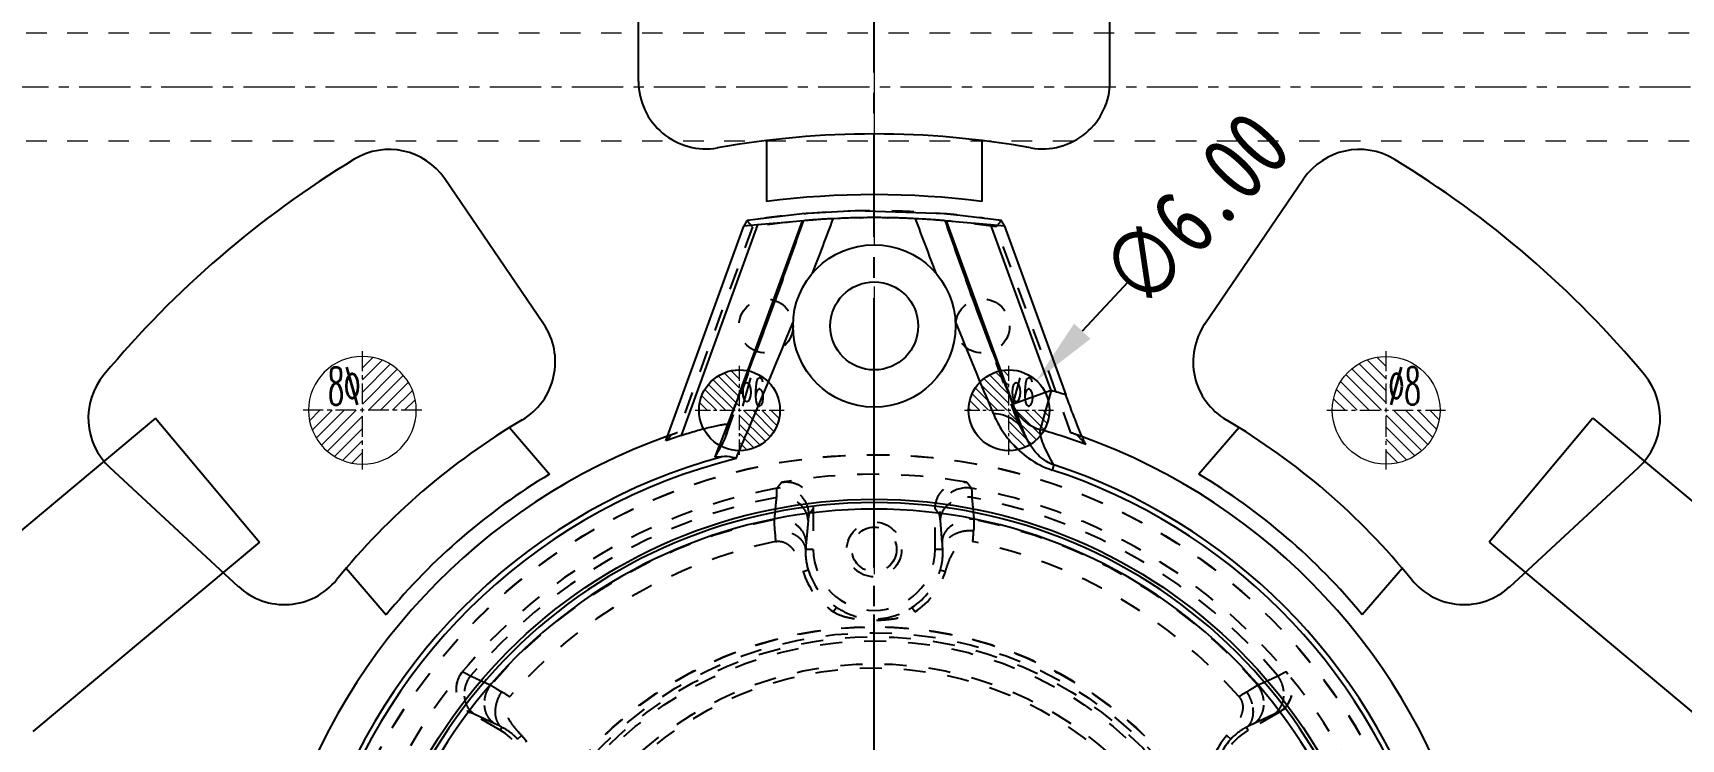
# Model space of a CAD drawing. Header units: millimetres. Extents: x 97 to 1722, y -6063 to 1553.
# Drawn here: x 719.2 to 841.6, y -364.6 to -312.2 of the extents above; entities that cross this region are included whole.
import ezdxf
from ezdxf.enums import TextEntityAlignment as Align

# ---------------------------------------------------------------- set-up
doc = ezdxf.new("R2010")
doc.units = ezdxf.units.MM
doc.header["$LTSCALE"] = 16.335
doc.header["$PDMODE"] = 3
doc.header["$PDSIZE"] = 0.3125
doc.linetypes.add('CENTER', pattern=[0.6, 0.375, -0.075, 0.075, -0.075])
doc.linetypes.add('HIDDEN', pattern=[0.2, 0.1, -0.1])
doc.layers.get('0').update_dxf_attribs({"linetype": 'CONTINUOUS'})
doc.layers.get('Defpoints').update_dxf_attribs({"linetype": 'CONTINUOUS'})
doc.layers.add('02___PRT_ALL_AXES', color=7, linetype='CONTINUOUS')
doc.layers.add('DEFAULT_2', color=8, linetype='HIDDEN')
for name, color, linetype, lineweight in [('cool', 153, 'HIDDEN', 9), ('epin', 13, 'CONTINUOUS', 9), ('moldbase', 7, 'CONTINUOUS', 20)]:
    doc.layers.add(name, color=color, linetype=linetype, lineweight=lineweight)
doc.styles.get("Standard").update_dxf_attribs({"font": 'txt', "width": 0.8})
doc.styles.add('TXT05', font='txt.shx', dxfattribs={"width": 0.5, "bigfont": 'gbcbig.shx'})
doc.dimstyles.get("Standard").update_dxf_attribs({"dimtxt": 0.15625, "dimasz": 0.1875, "dimexe": 0.125, "dimexo": 0.0625, "dimtad": 0, "dimtih": 1, "dimtoh": 1, "dimdsep": 46, "dimtxsty": 'Standard', "dimcen": 0.09, "dimadec": 0, "dimazin": 0, "dimtp": 0.01, "dimtm": 0.01, "dimtfac": 1, "dimtofl": 0, "dimtmove": 0, "dimatfit": 3, "dimfxl": 0, "dimtolj": 1, "dimarcsym": 0})

# ---------------------------------------------------------------- blocks, each defined once
blk = doc.blocks.new('*D4')
at = {"color": 4, "lineweight": -2}
blk.add_line((800.53, -330.69), (797.13, -334.36), dxfattribs=at)
at = {"color": 4}
blk.add_solid([(796.52, -333.79), (797.74, -334.92), (793.72, -338.02)], dxfattribs=at)
at = {"layer": 'Defpoints', "color": 0}
for p in [(793.72, -338.02), (789.64, -342.42)]:
    blk.add_point(p, dxfattribs=at)
at = {"color": 6, "insert": (805.52, -325.32), "char_height": 5, "attachment_point": 5, "rotation": 47.1208}
blk.add_mtext('\\A1;∅6.00', dxfattribs=at)
blk = doc.blocks.new('epin_ejp_6')
at = {"layer": 'epin'}
h = blk.add_hatch(dxfattribs=at)
h.set_pattern_fill('_ANSI31', color=123, scale=0.15, angle=90, style=0)
h.set_pattern_definition([(135, (-366.39746, 120.5987), (-0.3367596, -0.3367596), [])])
h.paths.add_polyline_path([(0, 3, 0.4142136), (-3, 0), (0, 0)])
h.paths.add_polyline_path([(3, 0), (0, 0), (0, -3, 0.4142136)])
at = {"layer": 'epin', "color": 1, "linetype": 'CENTER', "ltscale": 0.186593}
for p, q in [((0, -3.3), (0, 3.3)), ((-3.3, 0), (3.3, 0))]:
    blk.add_line(p, q, dxfattribs=at)
at = {"layer": 'epin'}
blk.add_circle((0, 0), 3, dxfattribs=at)
at = {"layer": 'epin', "color": 6, "style": 'TXT05', "width": 0.5}
blk.add_text('%%c6', height=2.1, dxfattribs=at).set_placement((0.995, 1.35), align=Align.MIDDLE)
blk = doc.blocks.new('epin_ejp_8')
at = {"layer": 'epin'}
h = blk.add_hatch(dxfattribs=at)
h.set_pattern_fill('_ANSI31', color=123, scale=0.2, angle=90, style=0)
h.set_pattern_definition([(135, (-2379.60465, -763.0214), (-0.4490128, -0.4490128), [])])
h.paths.add_polyline_path([(0, 4, 0.414214), (-4, 0), (0, 0)])
h.paths.add_polyline_path([(4, 0), (0, 0), (0, -4, 0.414214)])
at = {"layer": 'epin', "color": 1, "linetype": 'CENTER', "ltscale": 0.248791}
for p, q in [((0, -4.4), (0, 4.4)), ((-4.4, 0), (4.4, 0))]:
    blk.add_line(p, q, dxfattribs=at)
at = {"layer": 'epin'}
blk.add_circle((0, 0), 4, dxfattribs=at)
at = {"layer": 'epin', "color": 6, "style": 'TXT05', "width": 0.5}
blk.add_text('%%c8', height=2.8, dxfattribs=at).set_placement((0.16, 0.4))
blk = doc.blocks.new('1')
at = {"layer": 'epin', "xscale": -1}
blk.add_blockref('epin_ejp_8', (-297.24, 3298.03), dxfattribs=at)
at = {"layer": 'epin'}
for name, p in [('epin_ejp_8', (-221.24, 3298.03)), ('epin_ejp_6', (-269.24, 3298.03)), ('epin_ejp_6', (-249.24, 3298.03))]:
    blk.add_blockref(name, p, dxfattribs=at)

msp = doc.modelspace()

# ---------------------------------------------------------------- linework, layer by layer
at = {"color": 1, "linetype": 'CENTER', "ltscale": 1.243955}
msp.add_line((781.683, -510.219), (781.683, -280.219), dxfattribs=at)
for p, q in [((764.183, -315.818), (764.183, -302.645)), ((799.183, -315.818), (799.183, -302.645)), ((773.683, -320.198), (773.683, -324.734)), ((789.683, -320.198), (789.683, -324.734)), ((757.136, -333.814), (749.803, -323.053)), ((806.23, -333.814), (813.563, -323.053)), ((728.336, -340.795), (713.2, -353.452)), ((728.336, -340.795), (736.034, -350.001)), ((835.03, -340.795), (827.332, -350.001)), ((835.03, -340.795), (850.165, -353.452)), ((754.6, -341.507), (757.576, -344.963)), ((808.765, -341.507), (805.789, -344.963)), ((734.492, -353.313), (724.938, -344.463)), ((828.874, -353.313), (838.428, -344.463)), ((736.034, -350.001), (719.227, -364.054)), ((827.332, -350.001), (844.138, -364.054)), ((742.476, -351.947), (745.452, -355.403)), ((820.89, -351.947), (817.914, -355.403))]:
    msp.add_line(p, q)
at = {"color": 7, "linetype": 'Continuous'}
for p, q in [((780.272, -325.426), (776.321, -325.65)), ((787.013, -325.647), (780.267, -325.426)), ((766.218, -342.482), (772.012, -326.561)), ((773.028, -326.468), (767.342, -342.092)), ((771.588, -339.24), (776.347, -326.164)), ((773.028, -326.468), (772.012, -326.561)), ((776.325, -325.65), (772.246, -326.149)), ((775.638, -326.229), (773.028, -326.467)), ((776.432, -326.156), (775.638, -326.229)), ((776.432, -326.156), (776.42, -326.189)), ((776.432, -326.156), (776.42, -326.189)), ((786.934, -326.156), (786.816, -326.145)), ((787.132, -326.174), (786.934, -326.156)), ((786.945, -326.189), (786.934, -326.156)), ((791.12, -326.149), (787.015, -325.648)), ((787.019, -326.164), (791.769, -339.216)), ((790.338, -326.467), (787.132, -326.174)), ((794.808, -338.752), (790.337, -326.468)), ((791.353, -326.561), (790.337, -326.468)), ((791.353, -326.561), (795.908, -339.077)), ((774.872, -330.564), (773.527, -334.189)), ((774.886, -330.524), (774.872, -330.564)), ((789.355, -332.898), (788.479, -330.524)), ((791.102, -337.499), (789.287, -332.716)), ((773.586, -334.031), (771.339, -339.886)), ((792.827, -341.937), (791.063, -337.397)), ((794.808, -338.752), (791.988, -339.778)), ((794.808, -338.752), (793.99, -341.648)), ((771.371, -339.804), (769.87, -343.646)), ((792.951, -342.227), (792.827, -341.937)), ((793.17, -342.646), (792.951, -342.227)), ((793.176, -342.655), (793.17, -342.646)), ((795.014, -344.277), (794.891, -344.655))]:
    msp.add_line(p, q, dxfattribs=at)
at = {"color": 1, "linetype": 'CENTER', "ltscale": 2.843797}
msp.add_line((781.683, -435.513), (781.683, -334.925), dxfattribs=at)
at = {"color": 7, "linetype": 'Continuous'}
for centre, radius in [((781.683, -333.964), 6.03), ((781.683, -333.964), 3.266), ((781.683, -385.219), 38.393)]:
    msp.add_circle(centre, radius, dxfattribs=at)
for centre, radius, start, end in [((769.183, -315.818), 5, 180, 280.09489), ((794.183, -315.818), 5, 259.90511, 0), ((781.683, -386.029), 66.315, 79.90511, 100.09489), ((745.671, -325.868), 5, 34.27019, 121.24759), ((817.695, -325.868), 5, 58.75241, 145.72981), ((781.683, -386.029), 61.815, 82.564, 97.436), ((753.004, -336.63), 5, 300.55027, 34.27019), ((810.362, -336.63), 5, 145.72981, 239.44973), ((728.336, -340.795), 5, 140.21471, 227.19211), ((835.03, -340.795), 5, 312.80789, 39.78529), ((737.889, -349.644), 5, 227.19211, 320.91203), ((825.476, -349.644), 5, 219.08797, 312.80789)]:
    msp.add_arc(centre, radius, start, end)
for centre, radius, start, end in [((781.683, -385.219), 74.422, 121.24759, 140.21471), ((781.683, -385.219), 74.422, 39.78529, 58.75241), ((550.321, -248.601), 239.041, 339.95766, 341.05972), ((558.86, -244.903), 234.263, 338.68981, 339.74553), ((781.683, -385.219), 59.295, 87.05642, 92.94366), ((997.729, -247.474), 227.016, 200.23757, 201.32695), ((781.739, -384.716), 58.79, 85.04581, 87.08635), ((1025.413, -244.223), 252.162, 198.96895, 200.0138), ((1211.115, -162.051), 456.871, 202.06494, 202.98665), ((781.683, -385.219), 48.285, 72.86551, 74.2271), ((781.683, -385.219), 51.422, 120.55027, 140.91203), ((794.876, -338.7), 3.098, 213.63653, 214.40402), ((794.807, -338.745), 3.015, 214.44057, 254.28108), ((781.683, -385.219), 51.422, 39.08797, 59.44973), ((781.683, -385.219), 45.727, 109.62568, 164.29248), ((781.683, -385.219), 45.449, 108.39302, 109.89336), ((781.683, -385.219), 45.276, 69.67742, 74.2271), ((781.683, -385.219), 45.722, 15.70229, 70.23594), ((781.683, -385.219), 43.058, 105.20988, 161.96434), ((781.683, -385.219), 42.66, 103.91775, 161.96434), ((781.683, -385.219), 46.922, 120.91448, 140.54782), ((781.683, -385.219), 42.66, 18.03566, 71.96434), ((781.683, -385.219), 43.058, 18.03566, 71.96434), ((781.683, -385.219), 46.922, 39.45218, 59.08552), ((781.683, -385.219), 38.141, 0.24855, 179.7514), ((781.683, -385.219), 37.663, 0.24862, 179.75138)]:
    msp.add_arc(centre, radius, start, end, dxfattribs=at)
for points, knots in [([(772.246, -326.149), (772.24, -326.149), (772.228, -326.16), (772.21, -326.182), (772.187, -326.217), (772.146, -326.287), (772.087, -326.403), (772.039, -326.504), (772.012, -326.561)], [0, 0, 0, 0, 0.0345885, 0.0949525, 0.1825917, 0.2970184, 0.6021508, 1, 1, 1, 1]), ([(772.213, -326.179), (772.199, -326.197), (772.171, -326.243), (772.102, -326.37), (772.05, -326.48), (772.012, -326.561)], [0, 0, 0, 0, 0.1563538, 0.3781678, 1, 1, 1, 1]), ([(772.246, -326.149), (772.24, -326.149), (772.228, -326.16), (772.219, -326.171), (772.213, -326.179)], [0, 0, 0, 0, 0.3643092, 1, 1, 1, 1]), ([(778.638, -326.002), (778.267, -326.021), (777.672, -326.056), (776.937, -326.113), (776.573, -326.142), (776.432, -326.156)], [0, 0, 0, 0, 0.5041482, 0.8077977, 1, 1, 1, 1]), ([(791.353, -326.561), (791.327, -326.504), (791.279, -326.403), (791.219, -326.287), (791.179, -326.217), (791.156, -326.182), (791.138, -326.16), (791.125, -326.149), (791.12, -326.149)], [0, 0, 0, 0, 0.3978525, 0.7029878, 0.8174131, 0.9050506, 0.9654131, 1, 1, 1, 1]), ([(791.153, -326.179), (791.147, -326.171), (791.138, -326.16), (791.125, -326.149), (791.12, -326.149)], [0, 0, 0, 0, 0.6355117, 1, 1, 1, 1]), ([(791.353, -326.561), (791.316, -326.48), (791.264, -326.37), (791.195, -326.243), (791.166, -326.197), (791.153, -326.179)], [0, 0, 0, 0, 0.6219934, 0.8437705, 1, 1, 1, 1]), ([(771.422, -343.812), (771.79, -342.949), (773.225, -339.58), (774.638, -336.201), (775.66, -333.677)], [0, 0, 0, 0, 0.2562496, 1, 1, 1, 1]), ([(792.297, -340.416), (792.27, -340.375), (792.167, -340.212), (792.079, -340.039), (792.024, -339.906)], [0, 0, 0, 0, 0.2529783, 1, 1, 1, 1]), ([(797.407, -342.761), (797.393, -342.745), (797.362, -342.695), (797.311, -342.602), (797.248, -342.471), (797.174, -342.309), (797.091, -342.12), (796.965, -341.823), (796.796, -341.409), (796.584, -340.873), (796.361, -340.296), (796.135, -339.693), (795.984, -339.284), (795.908, -339.077)], [0, 0, 0, 0, 0.0165636, 0.0436974, 0.0804298, 0.1255817, 0.1779716, 0.2365095, 0.3683021, 0.5147519, 0.6712211, 0.8340358, 1, 1, 1, 1]), ([(767.342, -342.092), (767.713, -341.968), (768.265, -341.797), (768.99, -341.597), (769.493, -341.471), (769.944, -341.37), (770.321, -341.298), (770.579, -341.258), (770.732, -341.245), (770.788, -341.244), (770.811, -341.247)], [0, 0, 0, 0, 0.3277159, 0.4842944, 0.6307814, 0.7619566, 0.8715545, 0.9528249, 0.9809348, 1, 1, 1, 1]), ([(790.522, -340.467), (790.683, -340.848), (791.086, -341.631), (791.94, -342.774), (793.183, -343.893), (794.268, -344.452), (794.891, -344.655)], [0, 0, 0, 0, 0.1997367, 0.4226025, 0.6841656, 1, 1, 1, 1]), ([(792.826, -341.937), (792.746, -341.733), (792.51, -341.333), (791.969, -340.863), (791.283, -340.56), (790.778, -340.483), (790.524, -340.473)], [0, 0, 0, 0, 0.2286182, 0.474664, 0.7348667, 1, 1, 1, 1]), ([(795.014, -344.277), (794.886, -344.043), (794.636, -343.59), (794.304, -342.921), (794.063, -342.281), (793.989, -341.85), (793.99, -341.648)], [0, 0, 0, 0, 0.2806341, 0.5456455, 0.7864207, 1, 1, 1, 1]), ([(770.386, -343.669), (770.292, -343.685), (770.168, -343.705), (770.021, -343.714), (769.953, -343.712), (769.907, -343.704), (769.877, -343.691), (769.864, -343.668), (769.867, -343.653), (769.87, -343.646)], [0, 0, 0, 0, 0.5100506, 0.6726837, 0.7891795, 0.8689476, 0.9214133, 0.9593931, 1, 1, 1, 1]), ([(770.386, -343.669), (770.292, -343.685), (770.168, -343.705), (770.021, -343.714), (769.953, -343.712), (769.907, -343.704), (769.877, -343.691), (769.864, -343.668), (769.867, -343.653), (769.87, -343.646)], [0, 0, 0, 0, 0.510051, 0.672684, 0.7891797, 0.8689477, 0.9214131, 0.9593929, 1, 1, 1, 1]), ([(771.422, -343.812), (771.331, -343.777), (770.999, -343.668), (770.636, -343.626), (770.386, -343.669)], [0, 0, 0, 0, 0.2777865, 1, 1, 1, 1]), ([(795.014, -344.277), (794.718, -344.179), (794.242, -343.911), (793.635, -343.338), (793.328, -342.912), (793.176, -342.655)], [0, 0, 0, 0, 0.3740832, 0.6415116, 1, 1, 1, 1])]:
    msp.add_open_spline(points, degree=3, knots=knots, dxfattribs=at)
at = {"layer": '02___PRT_ALL_AXES', "color": 6, "linetype": 'Continuous'}
for centre in [(771.683, -340.219), (791.683, -340.219)]:
    msp.add_circle(centre, 3, dxfattribs=at)
at = {"layer": 'cool', "ltscale": 0.932966}
for p, q in [((715.683, -312.219), (847.683, -312.219)), ((715.683, -320.219), (847.683, -320.219))]:
    msp.add_line(p, q, dxfattribs=at)
at = {"layer": 'cool', "color": 1, "linetype": 'CENTER', "ltscale": 0.621977}
msp.add_line((704.373, -316.219), (881.683, -316.219), dxfattribs=at)
at = {"layer": 'DEFAULT_2', "color": 8, "linetype": 'HIDDEN'}
for p, q in [((772.638, -326.618), (767.081, -341.886)), ((772.254, -326.152), (772.246, -326.148)), ((778.532, -326.008), (778.66, -326.001)), ((778.532, -326.008), (778.66, -326.001)), ((780.66, -325.933), (780.682, -325.933)), ((780.66, -325.933), (780.682, -325.933)), ((782.671, -325.932), (782.712, -325.933)), ((782.671, -325.932), (782.712, -325.933)), ((784.705, -326.001), (784.859, -326.009)), ((784.705, -326.001), (784.859, -326.009)), ((786.934, -326.157), (787.019, -326.164)), ((787.019, -326.164), (787.097, -326.172)), ((796.285, -341.886), (790.728, -326.618)), ((791.12, -326.148), (791.112, -326.152)), ((770.683, -342.071), (774.872, -330.564)), ((788.485, -330.538), (792.149, -340.607)), ((770.85, -341.266), (771.588, -339.24)), ((791.769, -339.216), (791.975, -339.783)), ((791.988, -339.778), (791.975, -339.783)), ((792.149, -340.607), (792.365, -341.135)), ((792.351, -341.105), (792.864, -342.115)), ((792.851, -342.004), (792.827, -341.937)), ((792.859, -342.107), (793.176, -342.655)), ((769.87, -343.645), (769.877, -343.632)), ((776.771, -348.399), (776.628, -350.031)), ((777.16, -347.544), (776.84, -347.98)), ((777.16, -347.546), (777.16, -350.547)), ((786.525, -347.98), (786.205, -347.544)), ((786.205, -350.547), (786.205, -347.546)), ((786.738, -350.031), (786.595, -348.399)), ((777.16, -350.547), (776.594, -350.547)), ((786.771, -350.547), (786.205, -350.547)), ((776.395, -352.175), (776.776, -352.057)), ((786.589, -352.057), (786.971, -352.175)), ((778.889, -354.853), (778.671, -355.188)), ((784.694, -355.188), (784.477, -354.853)), ((751.112, -359.625), (751.104, -359.626)), ((812.262, -359.626), (812.254, -359.625)), ((751.647, -362.651), (751.64, -362.652)), ((753.917, -363.966), (751.64, -362.652)), ((753.525, -363.49), (752.043, -362.8)), ((811.725, -362.652), (809.449, -363.966)), ((811.323, -362.8), (809.841, -363.49)), ((811.725, -362.652), (811.719, -362.651)), ((754.043, -363.747), (753.917, -363.966)), ((755.2, -364.62), (755.494, -364.35)), ((807.872, -364.35), (808.166, -364.62)), ((809.449, -363.966), (809.322, -363.747))]:
    msp.add_line(p, q, dxfattribs=at)
for centre, radius in [((773.643, -333.964), 2.01), ((789.723, -333.964), 2.01), ((781.683, -385.219), 41.708), ((781.683, -385.219), 41.698), ((781.683, -350.547), 2.035), ((781.683, -350.547), 1.658), ((781.683, -385.219), 28.944), ((781.683, -385.219), 28.919), ((781.683, -385.219), 28.492), ((781.683, -385.219), 28.19), ((781.683, -385.219), 27.889), ((781.683, -385.219), 26.18), ((781.683, -385.219), 25.879)]:
    msp.add_circle(centre, radius, dxfattribs=at)
for centre, radius, start, end in [((591.503, -475.353), 234.376, 39.39031, 39.53803), ((781.683, -385.219), 59.295, 92.94366, 98.77429), ((781.683, -385.303), 59.379, 93.04143, 95.23205), ((781.683, -385.301), 59.377, 90.98752, 92.9185), ((781.683, -385.303), 59.379, 89.04599, 90.96559), ((781.683, -385.301), 59.377, 87.0823, 89.00689), ((781.683, -385.219), 59.295, 81.22571, 87.05642), ((781.683, -385.302), 59.378, 84.92659, 86.93378), ((971.863, -475.353), 234.376, 140.46197, 140.60969), ((794.673, -338.797), 2.872, 200.07868, 202.71916), ((849.065, -419.711), 113.261, 136.70325, 137.01011), ((781.683, -385.219), 45.727, 108.62215, 109.62568), ((781.683, -385.219), 45.722, 70.23594, 71.37785), ((714.711, -419.327), 112.698, 42.79549, 43.29163), ((781.683, -385.219), 40.245, 80.16773, 99.83231), ((781.683, -385.219), 39.87, 100.42217, 199.57783), ((774.826, -347.987), 2.012, 0.27941, 100.18542), ((788.54, -347.987), 2.012, 79.81221, 179.72289), ((781.683, -385.219), 39.87, 340.42217, 79.57783), ((781.683, -385.219), 39.206, 100.64209, 139.84926), ((788.656, -348.994), 2.322, 83.38291, 91.33019), ((781.683, -385.219), 39.206, 40.15074, 79.35791), ((781.683, -385.219), 37.631, 101.34799, 139.16612), ((788.799, -350.629), 2.323, 82.86575, 91.33352), ((781.683, -385.219), 37.631, 40.83388, 78.65201), ((788.677, -348.538), 14.386, 182.50802, 185.69838), ((788.855, -352.045), 2.885, 85.90225, 91.51287), ((775.008, -348.56), 14.066, 354.26559, 357.52833), ((781.683, -385.219), 36.005, 101.73139, 138.79195), ((781.683, -350.547), 4.522, 180, 0), ((781.683, -385.219), 36.005, 41.20805, 78.26862), ((781.683, -350.547), 5.533, 197.11094, 237.02533), ((781.683, -350.547), 5.134, 197.11086, 237.02529), ((781.683, -350.547), 5.134, 302.9746, 342.88907), ((781.683, -350.547), 5.533, 302.97467, 342.88907), ((781.383, -350.087), 5.683, 300.29702, 302.98445), ((752.641, -360.914), 2.005, 140.03679, 240.0717), ((752.661, -360.91), 2.013, 140.30793, 239.73289), ((810.703, -360.911), 2.015, 300.28471, 39.67334), ((810.725, -360.914), 2.005, 299.9283, 39.96322), ((746.744, -372.58), 13.581, 54.68235, 57.62444), ((816.979, -373.114), 14.222, 122.43927, 125.24867), ((751.656, -367.883), 4.522, 240, 60), ((751.656, -367.883), 5.217, 359.72325, 42.63123), ((811.71, -367.883), 5.217, 137.36878, 180.27672), ((811.71, -367.883), 4.522, 120, 300), ((811.71, -367.883), 4.818, 137.36871, 180.27675)]:
    msp.add_arc(centre, radius, start, end, dxfattribs=at)
for points, knots in [([(791.112, -326.152), (790.04, -325.986), (788.619, -325.803), (785.71, -325.525), (781.99, -325.343), (778.194, -325.478), (774.821, -325.793), (773.327, -325.986), (772.254, -326.152)], [0, 0, 0, 0, 0.1718303, 0.2270243, 0.4631113, 0.7613886, 0.8279524, 1, 1, 1, 1]), ([(774.872, -330.564), (774.428, -331.781), (772.804, -336.152), (771.106, -340.496), (769.877, -343.632)], [0, 0, 0, 0, 0.277677, 1, 1, 1, 1]), ([(774.871, -330.565), (774.016, -332.915), (772.364, -337.276), (770.666, -341.618), (769.877, -343.632)], [0, 0, 0, 0, 0.5361501, 1, 1, 1, 1]), ([(792.851, -342.004), (792.513, -341.138), (791.026, -337.327), (789.565, -333.505), (788.483, -330.535)], [0, 0, 0, 0, 0.2272184, 1, 1, 1, 1]), ([(791.975, -339.783), (791.976, -339.841), (791.995, -340.119), (792.071, -340.392), (792.146, -340.599)], [0, 0, 0, 0, 0.2082513, 1, 1, 1, 1]), ([(770.85, -341.266), (770.85, -341.33), (770.83, -341.605), (770.755, -341.874), (770.683, -342.071)], [0, 0, 0, 0, 0.2356329, 1, 1, 1, 1]), ([(770.811, -341.247), (770.817, -341.248), (770.83, -341.249), (770.851, -341.256), (770.85, -341.266)], [0, 0, 0, 0, 0.3912647, 1, 1, 1, 1]), ([(792.149, -340.607), (792.223, -340.807), (792.438, -341.283), (792.696, -341.737), (792.851, -342.004)], [0, 0, 0, 0, 0.4076588, 1, 1, 1, 1]), ([(770.683, -342.071), (770.588, -342.334), (770.332, -342.864), (770.035, -343.369), (769.877, -343.632)], [0, 0, 0, 0, 0.4764276, 1, 1, 1, 1]), ([(793.171, -342.647), (793.144, -342.601), (793.025, -342.392), (792.922, -342.175), (792.851, -342.004)], [0, 0, 0, 0, 0.2253977, 1, 1, 1, 1]), ([(796.727, -342.037), (796.728, -342.038), (796.734, -342.04), (796.738, -342.045), (796.741, -342.048)], [0, 0, 0, 0, 0.1899341, 1, 1, 1, 1]), ([(774.442, -346.687), (774.441, -346.599), (774.441, -346.443), (774.444, -346.24), (774.451, -346.111), (774.461, -346.04), (774.466, -346.016), (774.47, -346.007)], [0, 0, 0, 0, 0.3882169, 0.6865322, 0.890912, 0.9572755, 1, 1, 1, 1]), ([(774.47, -346.007), (774.499, -345.969), (774.551, -345.906), (774.621, -345.814), (774.701, -345.701), (774.768, -345.621), (774.811, -345.565)], [0, 0, 0, 0, 0.2542853, 0.4397009, 0.6211247, 1, 1, 1, 1]), ([(774.81, -345.566), (775.096, -345.516), (775.696, -345.542), (776.488, -345.959), (777.033, -346.669), (777.16, -347.256), (777.16, -347.546)], [0, 0, 0, 0, 0.2500249, 0.4999967, 0.7499706, 1, 1, 1, 1]), ([(786.205, -347.546), (786.205, -347.256), (786.332, -346.669), (786.877, -345.959), (787.67, -345.542), (788.27, -345.516), (788.555, -345.566)], [0, 0, 0, 0, 0.2500291, 0.5000032, 0.7499751, 1, 1, 1, 1]), ([(788.554, -345.566), (788.583, -345.603), (788.635, -345.666), (788.705, -345.758), (788.785, -345.871), (788.852, -345.951), (788.895, -346.007)], [0, 0, 0, 0, 0.2541129, 0.4396208, 0.6209932, 1, 1, 1, 1]), ([(788.895, -346.007), (788.899, -346.016), (788.905, -346.04), (788.914, -346.111), (788.921, -346.24), (788.925, -346.443), (788.924, -346.599), (788.923, -346.687)], [0, 0, 0, 0, 0.0427025, 0.109073, 0.3134673, 0.611773, 1, 1, 1, 1]), ([(774.278, -348.324), (774.292, -348.187), (774.32, -347.949), (774.353, -347.608), (774.384, -347.198), (774.422, -346.892), (774.442, -346.687)], [0, 0, 0, 0, 0.2504641, 0.4377227, 0.6246214, 1, 1, 1, 1]), ([(776.771, -348.398), (776.767, -348.275), (776.728, -348.026), (776.529, -347.551), (776.063, -347.044), (775.299, -346.693), (774.724, -346.654), (774.442, -346.687)], [0, 0, 0, 0, 0.1148285, 0.2322328, 0.4767281, 0.7355972, 1, 1, 1, 1]), ([(786.595, -348.398), (786.602, -348.174), (786.724, -347.713), (787.183, -347.15), (787.838, -346.774), (788.345, -346.678), (788.602, -346.672)], [0, 0, 0, 0, 0.2319125, 0.4760168, 0.7340145, 1, 1, 1, 1]), ([(788.923, -346.687), (788.937, -346.824), (788.965, -347.062), (788.998, -347.403), (789.029, -347.813), (789.067, -348.119), (789.087, -348.324)], [0, 0, 0, 0, 0.2503898, 0.437715, 0.6245996, 1, 1, 1, 1]), ([(776.628, -350.031), (776.624, -349.907), (776.584, -349.657), (776.383, -349.179), (775.912, -348.671), (775.14, -348.324), (774.561, -348.289), (774.278, -348.324)], [0, 0, 0, 0, 0.1147381, 0.2320916, 0.4766207, 0.7356201, 1, 1, 1, 1]), ([(774.305, -349.167), (774.301, -349.088), (774.29, -348.807), (774.281, -348.526), (774.278, -348.324)], [0, 0, 0, 0, 0.2816649, 1, 1, 1, 1]), ([(776.84, -347.98), (776.831, -347.994), (776.818, -348.039), (776.801, -348.124), (776.785, -348.249), (776.776, -348.345), (776.771, -348.399)], [0, 0, 0, 0, 0.115653, 0.3218233, 0.6178706, 1, 1, 1, 1]), ([(786.595, -348.399), (786.59, -348.345), (786.58, -348.249), (786.564, -348.124), (786.547, -348.039), (786.535, -347.994), (786.525, -347.98)], [0, 0, 0, 0, 0.38214, 0.6781688, 0.8843597, 1, 1, 1, 1]), ([(786.738, -350.031), (786.745, -349.808), (786.867, -349.347), (787.326, -348.785), (787.981, -348.408), (788.488, -348.313), (788.745, -348.307)], [0, 0, 0, 0, 0.2318025, 0.4758686, 0.7339139, 1, 1, 1, 1]), ([(789.087, -348.324), (789.086, -348.385), (789.081, -348.666), (789.07, -348.947), (789.061, -349.167)], [0, 0, 0, 0, 0.2171588, 1, 1, 1, 1]), ([(776.594, -350.547), (776.589, -350.456), (776.551, -350.265), (776.411, -349.988), (776.181, -349.728), (775.873, -349.501), (775.505, -349.327), (774.982, -349.174), (774.57, -349.148), (774.305, -349.167)], [0, 0, 0, 0, 0.092538, 0.1963708, 0.3140921, 0.4445216, 0.5845572, 0.7282449, 1, 1, 1, 1]), ([(788.779, -349.161), (788.529, -349.167), (788.151, -349.225), (787.685, -349.403), (787.37, -349.582), (787.113, -349.801), (786.923, -350.042), (786.808, -350.294), (786.776, -350.465), (786.771, -350.547)], [0, 0, 0, 0, 0.282204, 0.4255181, 0.5629406, 0.6900239, 0.8050084, 0.907564, 1, 1, 1, 1]), ([(774.362, -349.966), (774.496, -349.938), (774.777, -349.934), (775.169, -350.081), (775.495, -350.339), (775.84, -350.769), (776.139, -351.393), (776.314, -351.912), (776.395, -352.175)], [0, 0, 0, 0, 0.1246524, 0.2494321, 0.374419, 0.4995464, 0.7496042, 1, 1, 1, 1]), ([(776.594, -350.547), (776.586, -350.662), (776.576, -351.171), (776.661, -351.681), (776.776, -352.057)], [0, 0, 0, 0, 0.2272109, 1, 1, 1, 1]), ([(776.628, -350.031), (776.625, -350.068), (776.611, -350.24), (776.601, -350.412), (776.594, -350.547)], [0, 0, 0, 0, 0.2179999, 1, 1, 1, 1]), ([(786.589, -352.057), (786.629, -351.928), (786.756, -351.435), (786.797, -350.919), (786.771, -350.547)], [0, 0, 0, 0, 0.2664987, 1, 1, 1, 1]), ([(786.771, -350.547), (786.769, -350.498), (786.76, -350.326), (786.748, -350.154), (786.738, -350.031)], [0, 0, 0, 0, 0.2808764, 1, 1, 1, 1]), ([(786.971, -352.175), (787.052, -351.912), (787.227, -351.393), (787.526, -350.769), (787.871, -350.339), (788.197, -350.081), (788.588, -349.934), (788.87, -349.938), (789.004, -349.966)], [0, 0, 0, 0, 0.2504, 0.5004634, 0.6255875, 0.7505714, 0.8753496, 1, 1, 1, 1]), ([(778.671, -355.188), (778.888, -355.329), (779.376, -355.522), (780.135, -355.683), (780.906, -355.777), (781.683, -355.81), (782.459, -355.777), (783.231, -355.683), (783.989, -355.522), (784.478, -355.329), (784.694, -355.188)], [0, 0, 0, 0, 0.1247739, 0.2498259, 0.3749139, 0.4999997, 0.6250856, 0.7501739, 0.8752261, 1, 1, 1, 1]), ([(778.889, -354.853), (779.308, -355.125), (780.173, -355.539), (781.526, -355.769), (782.914, -355.62), (783.796, -355.259), (784.25, -354.993)], [0, 0, 0, 0, 0.2656224, 0.5023935, 0.7202188, 1, 1, 1, 1]), ([(751.112, -359.625), (751.122, -359.626), (751.145, -359.633), (751.211, -359.66), (751.327, -359.719), (751.504, -359.816), (751.639, -359.894), (751.715, -359.939)], [0, 0, 0, 0, 0.0426461, 0.1089749, 0.3133252, 0.611658, 1, 1, 1, 1]), ([(811.65, -359.939), (811.726, -359.894), (811.861, -359.816), (812.039, -359.718), (812.154, -359.66), (812.22, -359.633), (812.244, -359.626), (812.254, -359.625)], [0, 0, 0, 0, 0.3883326, 0.6866744, 0.8910111, 0.9573334, 1, 1, 1, 1]), ([(751.279, -361.061), (751.3, -360.861), (751.398, -360.462), (751.595, -360.103), (751.715, -359.939)], [0, 0, 0, 0, 0.4984883, 1, 1, 1, 1]), ([(751.715, -359.939), (751.84, -359.995), (752.06, -360.09), (752.371, -360.232), (752.741, -360.409), (753.024, -360.529), (753.211, -360.614)], [0, 0, 0, 0, 0.2503675, 0.4377026, 0.6246225, 1, 1, 1, 1]), ([(752.762, -361.752), (752.784, -361.548), (752.885, -361.143), (753.088, -360.779), (753.211, -360.614)], [0, 0, 0, 0, 0.4985571, 1, 1, 1, 1]), ([(753.211, -360.614), (753.269, -360.648), (753.54, -360.811), (753.807, -360.978), (754.016, -361.111)], [0, 0, 0, 0, 0.2146557, 1, 1, 1, 1]), ([(809.35, -361.111), (809.425, -361.063), (809.692, -360.895), (809.96, -360.729), (810.154, -360.614)], [0, 0, 0, 0, 0.2839154, 1, 1, 1, 1]), ([(810.154, -360.614), (810.279, -360.557), (810.499, -360.463), (810.81, -360.321), (811.18, -360.144), (811.463, -360.023), (811.65, -359.939)], [0, 0, 0, 0, 0.2504375, 0.43771, 0.6246431, 1, 1, 1, 1]), ([(810.603, -361.752), (810.581, -361.548), (810.481, -361.143), (810.278, -360.779), (810.154, -360.614)], [0, 0, 0, 0, 0.4985571, 1, 1, 1, 1]), ([(812.087, -361.061), (812.065, -360.861), (811.968, -360.462), (811.77, -360.102), (811.65, -359.939)], [0, 0, 0, 0, 0.498488, 1, 1, 1, 1]), ([(752.042, -362.799), (751.908, -362.717), (751.662, -362.503), (751.402, -362.08), (751.265, -361.585), (751.26, -361.236), (751.279, -361.061)], [0, 0, 0, 0, 0.2368321, 0.4811192, 0.7356351, 1, 1, 1, 1]), ([(753.525, -363.49), (753.391, -363.407), (753.145, -363.194), (752.885, -362.771), (752.748, -362.276), (752.744, -361.927), (752.762, -361.752)], [0, 0, 0, 0, 0.2367521, 0.4810043, 0.7355477, 1, 1, 1, 1]), ([(753.616, -362.009), (753.569, -362.192), (753.515, -362.554), (753.566, -363.067), (753.744, -363.482), (753.94, -363.679), (754.043, -363.747)], [0, 0, 0, 0, 0.2994894, 0.5722764, 0.8046826, 1, 1, 1, 1]), ([(754.016, -361.111), (753.973, -361.176), (753.803, -361.457), (753.677, -361.766), (753.616, -362.009)], [0, 0, 0, 0, 0.2371501, 1, 1, 1, 1]), ([(755.494, -364.35), (755.309, -364.149), (754.95, -363.739), (754.56, -363.172), (754.36, -362.662), (754.299, -362.253), (754.364, -361.842), (754.506, -361.601), (754.595, -361.499)], [0, 0, 0, 0, 0.2503971, 0.500461, 0.6255821, 0.7505646, 0.8753454, 1, 1, 1, 1]), ([(808.77, -361.499), (808.86, -361.601), (809.001, -361.842), (809.067, -362.253), (809.005, -362.662), (808.805, -363.172), (808.416, -363.739), (808.057, -364.149), (807.872, -364.35)], [0, 0, 0, 0, 0.1246566, 0.249439, 0.3744246, 0.499549, 0.7496071, 1, 1, 1, 1]), ([(809.322, -363.747), (809.426, -363.679), (809.622, -363.482), (809.799, -363.067), (809.85, -362.554), (809.797, -362.192), (809.75, -362.009)], [0, 0, 0, 0, 0.1953178, 0.4277242, 0.7005111, 1, 1, 1, 1]), ([(809.75, -362.009), (809.729, -361.926), (809.632, -361.612), (809.484, -361.313), (809.349, -361.111)], [0, 0, 0, 0, 0.260062, 1, 1, 1, 1]), ([(809.841, -363.49), (809.975, -363.407), (810.221, -363.194), (810.48, -362.771), (810.617, -362.276), (810.622, -361.927), (810.603, -361.752)], [0, 0, 0, 0, 0.2367545, 0.4810081, 0.7355511, 1, 1, 1, 1]), ([(811.323, -362.8), (811.457, -362.717), (811.703, -362.503), (811.963, -362.08), (812.101, -361.585), (812.105, -361.236), (812.087, -361.061)], [0, 0, 0, 0, 0.2368319, 0.4811169, 0.7356325, 1, 1, 1, 1]), ([(752.043, -362.8), (751.994, -362.777), (751.906, -362.737), (751.79, -362.689), (751.708, -362.661), (751.663, -362.65), (751.647, -362.651)], [0, 0, 0, 0, 0.3825225, 0.6785749, 0.8845816, 1, 1, 1, 1]), ([(811.719, -362.651), (811.703, -362.65), (811.657, -362.661), (811.575, -362.689), (811.459, -362.737), (811.372, -362.777), (811.323, -362.8)], [0, 0, 0, 0, 0.1154144, 0.3213889, 0.6174715, 1, 1, 1, 1]), ([(754.043, -363.747), (753.995, -363.722), (753.823, -363.634), (753.65, -363.549), (753.525, -363.49)], [0, 0, 0, 0, 0.2831136, 1, 1, 1, 1]), ([(755.2, -364.62), (755.113, -364.525), (754.769, -364.184), (754.363, -363.904), (754.043, -363.747)], [0, 0, 0, 0, 0.2651158, 1, 1, 1, 1]), ([(809.322, -363.747), (809.222, -363.796), (808.798, -364.031), (808.418, -364.345), (808.166, -364.62)], [0, 0, 0, 0, 0.2297473, 1, 1, 1, 1]), ([(809.841, -363.49), (809.803, -363.508), (809.629, -363.591), (809.457, -363.678), (809.322, -363.747)], [0, 0, 0, 0, 0.2155148, 1, 1, 1, 1])]:
    msp.add_open_spline(points, degree=3, knots=knots, dxfattribs=at)
at = {"layer": 'moldbase', "color": 1, "linetype": 'CENTER', "ltscale": 2.487909}
msp.add_line((781.683, -215.219), (781.683, -615.219), dxfattribs=at)

# ---------------------------------------------------------------- block references
msp.add_blockref('1', (1040.926, -3638.253))

# ---------------------------------------------------------------- dimensions: what is measured, and where the dimension line sits
dim = msp.add_diameter_dim_2p(p1=(789.641, -342.418), p2=(793.724, -338.021), dimstyle='Standard', override={"dimtxt": 5, "dimasz": 5, "dimexe": 0, "dimexo": 0, "dimgap": 0, "dimtih": 0, "dimtoh": 0, "dimzin": 0, "dimcen": 0, "dimclrd": 4, "dimclre": 4, "dimclrt": 6, "dimadec": 2, "dimtp": 0, "dimtm": 0, "dimtzin": 0})
dim.commit()
dim.dimension.update_dxf_attribs({"geometry": '*D4', "text_midpoint": (805.519, -325.319)})

doc.saveas('drawing.dxf')
